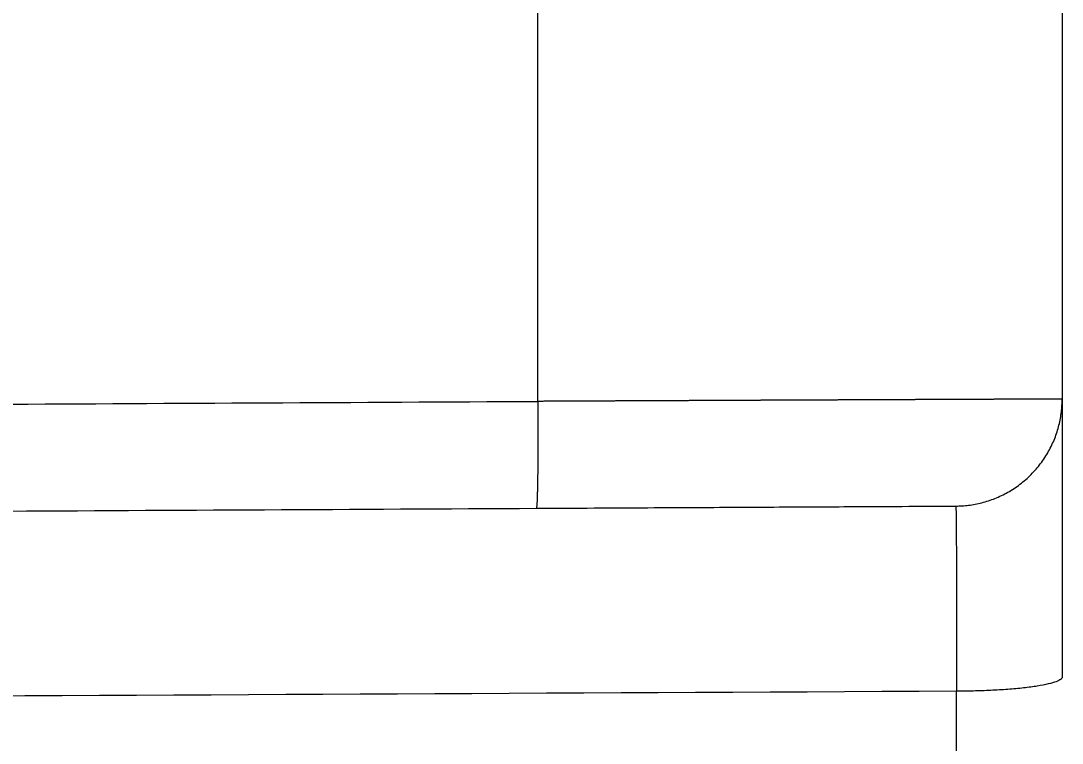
# Model space of a CAD drawing. Header units: millimetres. Extents: x 19741 to 22117, y -10160 to -6800.
# Drawn here: x 20816.487 to 20821.357, y -7548.856 to -7545.478 of the extents above; entities that cross this region are included whole.
import ezdxf

# ---------------------------------------------------------------- set-up
doc = ezdxf.new("R2010")
doc.units = ezdxf.units.MM
doc.styles.add('ARIAL', font='arial.ttf')
doc.dimstyles.get("Standard").update_dxf_attribs({"dimtxt": 15, "dimasz": 15, "dimexe": 0.18, "dimexo": 0.0625, "dimgap": 4, "dimtad": 0, "dimdec": 1, "dimdsep": 46, "dimtxsty": 'ARIAL', "dimcen": 0, "dimclrd": 5, "dimclre": 5, "dimclrt": 5, "dimadec": 0, "dimazin": 0, "dimtfac": 1, "dimtdec": 1, "dimtofl": 0, "dimtmove": 0, "dimatfit": 3, "dimfxl": 1, "dimtolj": 1, "dimtzin": 0, "dimarcsym": 0})

# ---------------------------------------------------------------- blocks, each defined once
blk = doc.blocks.new('*D129')
at = {"color": 5, "lineweight": -2, "transparency": 16777216}
for p, q in [((20846.0394, -7523.2428), (20846.0394, -7508.2428)), ((20797.3939, -7523.2428), (20846.2194, -7523.2428)), ((20846.0394, -7553.0509), (20846.0394, -7538.2428)), ((20796.9246, -7568.0509), (20846.2194, -7568.0509))]:
    blk.add_line(p, q, dxfattribs=at)
at = {"color": 5, "transparency": 16777216}
for points in [[(20843.5394, -7538.2428), (20848.5394, -7538.2428), (20846.0394, -7523.2428)], [(20843.5394, -7553.0509), (20848.5394, -7553.0509), (20846.0394, -7568.0509)]]:
    blk.add_solid(points, dxfattribs=at)
at = {"layer": 'Defpoints', "color": 0, "transparency": 16777216}
for p in [(20797.3314, -7523.2428), (20846.0394, -7523.2428), (20796.8621, -7568.0509)]:
    blk.add_point(p, dxfattribs=at)
at = {"color": 5, "transparency": 16777216, "insert": (20846.0394, -7484.444), "char_height": 15, "attachment_point": 5, "rotation": 90, "style": 'ARIAL'}
blk.add_mtext('\\A1;44.8', dxfattribs=at)

msp = doc.modelspace()

# ---------------------------------------------------------------- linework, layer by layer
at = {"linetype": 'Continuous', "lineweight": 13}
for points, degree in [([(20818.9048, -7547.2573), (20818.9048, -7544.0315)], 1), ([(20798.5607, -7547.3638), (20818.9048, -7547.2573)], 1), ([(20820.8621, -7548.613), (20813.4278, -7548.6507), (20805.9934, -7548.6884), (20798.559, -7548.7261)], 3)]:
    msp.add_open_spline(points, degree=degree, dxfattribs=at)
at = {"linetype": 'Continuous', "lineweight": 18}
for points, degree in [([(20821.3569, -7544.0418), (20821.3569, -7547.247)], 1), ([(20821.3569, -7547.247), (20821.3569, -7547.247), (20821.3569, -7547.2788), (20821.3569, -7547.3846), (20821.3569, -7547.5465), (20821.3569, -7547.7994), (20821.3569, -7548.1442), (20821.3569, -7548.4049), (20821.3569, -7548.546)], 3), ([(20798.5579, -7547.8638), (20818.8978, -7547.7573)], 1)]:
    msp.add_open_spline(points, degree=degree, dxfattribs=at)
at = {"linetype": 'Continuous', "lineweight": 13}
for points, weights, degree in [([(20818.9048, -7547.2573), (20818.9063, -7547.5501), (20818.9035, -7547.7572), (20818.8978, -7547.7573)], [1, 0.804761504978, 0.804761504978, 1], 3), ([(20821.3569, -7548.546), (20821.3569, -7548.6123), (20820.8621, -7548.613)], [1, 0.71079947388, 1], 2), ([(20820.8621, -7567.7996), (20820.8621, -7567.7776), (20820.8621, -7548.613)], [0.974694830563, 0.743770777727, 1], 2)]:
    msp.add_rational_spline(points, weights, degree=degree, dxfattribs=at)
for points, knots in [([(20821.3569, -7547.247), (20821.3569, -7547.247), (20821.3569, -7547.247), (20821.3569, -7547.247), (20821.3569, -7547.247), (20821.3568, -7547.247), (20821.3568, -7547.247), (20821.3568, -7547.247), (20821.3567, -7547.247), (20821.3567, -7547.247), (20821.3566, -7547.247), (20821.3565, -7547.247), (20821.3565, -7547.247), (20821.3564, -7547.247), (20821.3563, -7547.247), (20821.3562, -7547.247), (20821.3561, -7547.247), (20821.356, -7547.247), (20821.3559, -7547.247), (20821.3557, -7547.247), (20821.3556, -7547.247), (20821.3554, -7547.247), (20821.3553, -7547.247), (20821.3551, -7547.247), (20821.355, -7547.247), (20821.3547, -7547.247), (20821.3546, -7547.247), (20821.3544, -7547.247), (20821.3542, -7547.247), (20821.354, -7547.2469), (20821.3538, -7547.2469), (20821.3535, -7547.2469), (20821.3534, -7547.2469), (20821.3531, -7547.2469), (20821.3529, -7547.2469), (20821.3525, -7547.2469), (20821.3524, -7547.2469), (20821.352, -7547.2469), (20821.3518, -7547.2469), (20821.3515, -7547.2469), (20821.3513, -7547.2469), (20821.3509, -7547.2469), (20821.3507, -7547.2469), (20821.3502, -7547.2469), (20821.35, -7547.2469), (20821.3496, -7547.2469), (20821.3494, -7547.2469), (20821.3489, -7547.2469), (20821.3487, -7547.2469), (20821.3482, -7547.2469), (20821.3479, -7547.2469), (20821.3474, -7547.2469), (20821.3472, -7547.2469), (20821.3467, -7547.2469), (20821.3464, -7547.2469), (20821.3459, -7547.2469), (20821.3456, -7547.2469), (20821.345, -7547.2469), (20821.3447, -7547.2469), (20821.3442, -7547.2469), (20821.3439, -7547.2469), (20821.3433, -7547.2469), (20821.3429, -7547.2469), (20821.3423, -7547.2469), (20821.342, -7547.2469), (20821.3414, -7547.2469), (20821.341, -7547.2469), (20821.3404, -7547.2469), (20821.34, -7547.2469), (20821.3394, -7547.2469), (20821.339, -7547.2469), (20821.3383, -7547.2469), (20821.3379, -7547.2469), (20821.3372, -7547.2469), (20821.3369, -7547.2469), (20821.3361, -7547.2469), (20821.3357, -7547.2469), (20821.335, -7547.2469), (20821.3346, -7547.2469), (20821.3338, -7547.2469), (20821.3334, -7547.2469), (20821.3326, -7547.2469), (20821.3322, -7547.2469), (20821.3314, -7547.2469), (20821.3309, -7547.2469), (20821.3301, -7547.2469), (20821.3297, -7547.2469), (20821.3288, -7547.2469), (20821.3284, -7547.2469), (20821.3275, -7547.2469), (20821.327, -7547.2469), (20821.3261, -7547.2469), (20821.3257, -7547.2469), (20821.3247, -7547.2469), (20821.3243, -7547.2469), (20821.3233, -7547.2469), (20821.3229, -7547.2469), (20821.3219, -7547.2469), (20821.3214, -7547.2469), (20821.3204, -7547.2469), (20821.3199, -7547.2469), (20821.3189, -7547.2469), (20821.3184, -7547.2469), (20821.3174, -7547.2469), (20821.3169, -7547.2469), (20821.3158, -7547.2469), (20821.3153, -7547.2469), (20821.3142, -7547.2469), (20821.3137, -7547.2469), (20821.3126, -7547.2469), (20821.312, -7547.2469), (20821.3109, -7547.2469), (20821.3104, -7547.2469), (20821.3093, -7547.2469), (20821.3087, -7547.2469), (20821.3075, -7547.2469), (20821.307, -7547.2469), (20821.3058, -7547.2469), (20821.3052, -7547.2469), (20821.304, -7547.2469), (20821.3034, -7547.247), (20821.3022, -7547.247), (20821.3016, -7547.247), (20821.3004, -7547.247), (20821.2998, -7547.247), (20821.2985, -7547.247), (20821.2979, -7547.247), (20821.2966, -7547.247), (20821.296, -7547.247), (20821.2947, -7547.247), (20821.2941, -7547.247), (20821.2928, -7547.247), (20821.2921, -7547.247), (20821.2908, -7547.247), (20821.2901, -7547.247), (20821.2888, -7547.247), (20821.2881, -7547.247), (20821.2867, -7547.247), (20821.2861, -7547.247), (20821.2847, -7547.247), (20821.284, -7547.247), (20821.2826, -7547.247), (20821.2819, -7547.247), (20821.2805, -7547.247), (20821.2797, -7547.247), (20821.2783, -7547.247), (20821.2776, -7547.247), (20821.2761, -7547.247), (20821.2754, -7547.247), (20821.2739, -7547.247), (20821.2732, -7547.247), (20821.2717, -7547.247), (20821.2709, -7547.247), (20821.2694, -7547.247), (20821.2686, -7547.247), (20821.2671, -7547.247), (20821.2663, -7547.247), (20821.2648, -7547.247), (20821.264, -7547.247), (20821.2624, -7547.2471), (20821.2616, -7547.2471), (20821.26, -7547.2471), (20821.2592, -7547.2471), (20821.2576, -7547.2471), (20821.2568, -7547.2471), (20821.2552, -7547.2471), (20821.2544, -7547.2471), (20821.2527, -7547.2471), (20821.2519, -7547.2471), (20821.2502, -7547.2471), (20821.2494, -7547.2471), (20821.2477, -7547.2471), (20821.2468, -7547.2471), (20821.2451, -7547.2471), (20821.2442, -7547.2471), (20821.2425, -7547.2471), (20821.2416, -7547.2471), (20821.2399, -7547.2471), (20821.239, -7547.2471), (20821.2372, -7547.2471), (20821.2363, -7547.2471), (20821.2345, -7547.2471), (20821.2336, -7547.2471), (20821.2318, -7547.2471), (20821.2309, -7547.2471), (20821.2291, -7547.2471), (20821.2282, -7547.2472), (20821.2263, -7547.2472), (20821.2254, -7547.2472), (20821.2235, -7547.2472), (20821.2226, -7547.2472), (20821.2207, -7547.2472), (20821.2197, -7547.2472), (20821.2178, -7547.2472), (20821.2169, -7547.2472), (20821.2149, -7547.2472), (20821.214, -7547.2472), (20821.212, -7547.2472), (20821.211, -7547.2472), (20821.2091, -7547.2472), (20821.2081, -7547.2472), (20821.2061, -7547.2472), (20821.2051, -7547.2472), (20821.2031, -7547.2472), (20821.2021, -7547.2472), (20821.2001, -7547.2472), (20821.199, -7547.2472), (20821.197, -7547.2473), (20821.196, -7547.2473), (20821.1939, -7547.2473), (20821.1929, -7547.2473), (20821.1908, -7547.2473), (20821.1897, -7547.2473), (20821.1876, -7547.2473), (20821.1866, -7547.2473), (20821.1845, -7547.2473), (20821.1834, -7547.2473), (20821.1813, -7547.2473), (20821.1802, -7547.2473), (20821.178, -7547.2473), (20821.1769, -7547.2473), (20821.1748, -7547.2473), (20821.1737, -7547.2473), (20821.1715, -7547.2473), (20821.1704, -7547.2473), (20821.1682, -7547.2474), (20821.167, -7547.2474), (20821.1648, -7547.2474), (20821.1637, -7547.2474), (20821.1614, -7547.2474), (20821.1603, -7547.2474), (20821.158, -7547.2474), (20821.1569, -7547.2474), (20821.1546, -7547.2474), (20821.1534, -7547.2474), (20821.1511, -7547.2474), (20821.15, -7547.2474), (20821.1476, -7547.2474), (20821.1465, -7547.2474), (20821.1441, -7547.2474), (20821.1429, -7547.2474), (20821.1406, -7547.2475), (20821.1394, -7547.2475), (20821.137, -7547.2475), (20821.1358, -7547.2475), (20821.1334, -7547.2475), (20821.1322, -7547.2475), (20821.1298, -7547.2475), (20821.1286, -7547.2475), (20821.1261, -7547.2475), (20821.1249, -7547.2475), (20821.1224, -7547.2475), (20821.1212, -7547.2475), (20821.1187, -7547.2475), (20821.1175, -7547.2475), (20821.115, -7547.2475), (20821.1137, -7547.2475), (20821.1112, -7547.2476), (20821.1099, -7547.2476), (20821.1074, -7547.2476), (20821.1061, -7547.2476), (20821.1036, -7547.2476), (20821.1023, -7547.2476), (20821.0997, -7547.2476), (20821.0985, -7547.2476), (20821.0959, -7547.2476), (20821.0946, -7547.2476), (20821.092, -7547.2476), (20821.0907, -7547.2476), (20821.088, -7547.2476), (20821.0867, -7547.2477), (20821.0841, -7547.2477), (20821.0827, -7547.2477), (20821.0801, -7547.2477), (20821.0788, -7547.2477), (20821.0761, -7547.2477), (20821.0747, -7547.2477), (20821.072, -7547.2477), (20821.0707, -7547.2477), (20821.068, -7547.2477), (20821.0666, -7547.2477), (20821.0639, -7547.2477), (20821.0625, -7547.2477), (20821.0598, -7547.2478), (20821.0584, -7547.2478), (20821.0556, -7547.2478), (20821.0542, -7547.2478), (20821.0514, -7547.2478), (20821.0501, -7547.2478), (20821.0473, -7547.2478), (20821.0458, -7547.2478), (20821.043, -7547.2478), (20821.0416, -7547.2478), (20821.0388, -7547.2478), (20821.0374, -7547.2478), (20821.0345, -7547.2479), (20821.0331, -7547.2479), (20821.0302, -7547.2479), (20821.0288, -7547.2479), (20821.0259, -7547.2479), (20821.0244, -7547.2479), (20821.0215, -7547.2479), (20821.0201, -7547.2479), (20821.0171, -7547.2479), (20821.0157, -7547.2479), (20821.0127, -7547.2479), (20821.0113, -7547.2479), (20821.0083, -7547.248), (20821.0068, -7547.248), (20821.0038, -7547.248), (20821.0024, -7547.248), (20820.9994, -7547.248), (20820.9979, -7547.248), (20820.9949, -7547.248), (20820.9934, -7547.248), (20820.9903, -7547.248), (20820.9888, -7547.248), (20820.9858, -7547.248), (20820.9842, -7547.248), (20820.9812, -7547.2481), (20820.9796, -7547.2481), (20820.9766, -7547.2481), (20820.975, -7547.2481), (20820.9719, -7547.2481), (20820.9704, -7547.2481), (20820.9673, -7547.2481), (20820.9657, -7547.2481), (20820.9626, -7547.2481), (20820.961, -7547.2481), (20820.9578, -7547.2482), (20820.9563, -7547.2482), (20820.9531, -7547.2482), (20820.9515, -7547.2482), (20820.9483, -7547.2482), (20820.9467, -7547.2482), (20820.9435, -7547.2482), (20820.9419, -7547.2482), (20820.9387, -7547.2482), (20820.9371, -7547.2482), (20820.9338, -7547.2483), (20820.9322, -7547.2483), (20820.9289, -7547.2483), (20820.9273, -7547.2483), (20820.924, -7547.2483), (20820.9224, -7547.2483), (20820.9191, -7547.2483), (20820.9175, -7547.2483), (20820.9141, -7547.2483), (20820.9125, -7547.2483), (20820.9092, -7547.2484), (20820.9075, -7547.2484), (20820.9042, -7547.2484), (20820.9025, -7547.2484), (20820.8991, -7547.2484), (20820.8974, -7547.2484), (20820.8941, -7547.2484), (20820.8924, -7547.2484), (20820.889, -7547.2484), (20820.8873, -7547.2484), (20820.8839, -7547.2485), (20820.8822, -7547.2485), (20820.8787, -7547.2485), (20820.877, -7547.2485), (20820.8736, -7547.2485), (20820.8718, -7547.2485), (20820.8684, -7547.2485), (20820.8666, -7547.2485), (20820.8632, -7547.2485), (20820.8614, -7547.2485), (20820.8579, -7547.2486), (20820.8562, -7547.2486), (20820.8527, -7547.2486), (20820.8509, -7547.2486), (20820.8474, -7547.2486), (20820.8456, -7547.2486), (20820.8421, -7547.2486), (20820.8403, -7547.2486), (20820.8367, -7547.2486), (20820.8349, -7547.2487), (20820.8314, -7547.2487), (20820.8296, -7547.2487), (20820.826, -7547.2487), (20820.8242, -7547.2487), (20820.8206, -7547.2487), (20820.8188, -7547.2487), (20820.8152, -7547.2487), (20820.8133, -7547.2487), (20820.8097, -7547.2488), (20820.8079, -7547.2488), (20820.8042, -7547.2488), (20820.8024, -7547.2488), (20820.7987, -7547.2488), (20820.7969, -7547.2488), (20820.7932, -7547.2488), (20820.7913, -7547.2488), (20820.7876, -7547.2489), (20820.7858, -7547.2489), (20820.7821, -7547.2489), (20820.7802, -7547.2489), (20820.7765, -7547.2489), (20820.7746, -7547.2489), (20820.7708, -7547.2489), (20820.769, -7547.2489), (20820.7652, -7547.2489), (20820.7633, -7547.249), (20820.7595, -7547.249), (20820.7576, -7547.249), (20820.7538, -7547.249), (20820.7519, -7547.249), (20820.7481, -7547.249), (20820.7462, -7547.249), (20820.7424, -7547.249), (20820.7405, -7547.2491), (20820.7366, -7547.2491), (20820.7347, -7547.2491), (20820.7309, -7547.2491), (20820.7289, -7547.2491), (20820.7251, -7547.2491), (20820.7231, -7547.2491), (20820.7192, -7547.2491), (20820.7173, -7547.2492), (20820.7134, -7547.2492), (20820.7114, -7547.2492), (20820.7075, -7547.2492), (20820.7056, -7547.2492), (20820.7016, -7547.2492), (20820.6997, -7547.2492), (20820.6957, -7547.2492), (20820.6937, -7547.2493), (20820.6898, -7547.2493), (20820.6878, -7547.2493), (20820.6838, -7547.2493), (20820.6818, -7547.2493), (20820.6778, -7547.2493), (20820.6758, -7547.2493), (20820.6718, -7547.2493), (20820.6698, -7547.2494), (20820.6658, -7547.2494), (20820.6638, -7547.2494), (20820.6598, -7547.2494), (20820.6578, -7547.2494), (20820.6537, -7547.2494), (20820.6517, -7547.2494), (20820.6476, -7547.2494), (20820.6456, -7547.2495), (20820.6415, -7547.2495), (20820.6395, -7547.2495), (20820.6354, -7547.2495), (20820.6334, -7547.2495), (20820.6293, -7547.2495), (20820.6272, -7547.2495), (20820.6231, -7547.2496), (20820.621, -7547.2496), (20820.6169, -7547.2496), (20820.6149, -7547.2496), (20820.6107, -7547.2496), (20820.6086, -7547.2496), (20820.6045, -7547.2496), (20820.6024, -7547.2496), (20820.5982, -7547.2497), (20820.5962, -7547.2497), (20820.592, -7547.2497), (20820.5899, -7547.2497), (20820.5857, -7547.2497), (20820.5836, -7547.2497), (20820.5794, -7547.2497), (20820.5773, -7547.2498), (20820.5731, -7547.2498), (20820.5709, -7547.2498), (20820.5667, -7547.2498), (20820.5646, -7547.2498), (20820.5603, -7547.2498), (20820.5582, -7547.2498), (20820.5539, -7547.2499), (20820.5518, -7547.2499), (20820.5475, -7547.2499), (20820.5454, -7547.2499), (20820.5411, -7547.2499), (20820.5389, -7547.2499), (20820.5346, -7547.2499), (20820.5325, -7547.2499), (20820.5282, -7547.25), (20820.526, -7547.25), (20820.5216, -7547.25), (20820.5195, -7547.25), (20820.5151, -7547.25), (20820.5129, -7547.25), (20820.5086, -7547.25), (20820.5064, -7547.2501), (20820.502, -7547.2501), (20820.4998, -7547.2501), (20820.4954, -7547.2501), (20820.4932, -7547.2501), (20820.4888, -7547.2501), (20820.4866, -7547.2501), (20820.4822, -7547.2502), (20820.48, -7547.2502), (20820.4755, -7547.2502), (20820.4733, -7547.2502), (20820.4689, -7547.2502), (20820.4666, -7547.2502), (20820.4622, -7547.2503), (20820.4599, -7547.2503), (20820.4554, -7547.2503), (20820.4532, -7547.2503), (20820.4487, -7547.2503), (20820.4465, -7547.2503), (20820.442, -7547.2503), (20820.4397, -7547.2503), (20820.4352, -7547.2504), (20820.4329, -7547.2504), (20820.4284, -7547.2504), (20820.4261, -7547.2504), (20820.4216, -7547.2504), (20820.4193, -7547.2504), (20820.4147, -7547.2505), (20820.4125, -7547.2505), (20820.4079, -7547.2505), (20820.4056, -7547.2505), (20820.401, -7547.2505), (20820.3987, -7547.2505), (20820.3941, -7547.2505), (20820.3918, -7547.2506), (20820.3872, -7547.2506), (20820.3849, -7547.2506), (20820.3803, -7547.2506), (20820.378, -7547.2506), (20820.3733, -7547.2506), (20820.371, -7547.2507), (20820.3664, -7547.2507), (20820.364, -7547.2507), (20820.3594, -7547.2507), (20820.3571, -7547.2507), (20820.3524, -7547.2507), (20820.35, -7547.2507), (20820.3454, -7547.2508), (20820.343, -7547.2508), (20820.3383, -7547.2508), (20820.336, -7547.2508), (20820.3313, -7547.2508), (20820.3289, -7547.2508), (20820.3242, -7547.2509), (20820.3218, -7547.2509), (20820.3171, -7547.2509), (20820.3147, -7547.2509), (20820.31, -7547.2509), (20820.3076, -7547.2509), (20820.3028, -7547.251), (20820.3005, -7547.251), (20820.2957, -7547.251), (20820.2933, -7547.251), (20820.2885, -7547.251), (20820.2861, -7547.251), (20820.2813, -7547.251), (20820.2789, -7547.2511), (20820.2741, -7547.2511), (20820.2717, -7547.2511), (20820.2669, -7547.2511), (20820.2645, -7547.2511), (20820.2597, -7547.2511), (20820.2573, -7547.2512), (20820.2524, -7547.2512), (20820.25, -7547.2512), (20820.2452, -7547.2512), (20820.2427, -7547.2512), (20820.2379, -7547.2512), (20820.2354, -7547.2513), (20820.2306, -7547.2513), (20820.2281, -7547.2513), (20820.2233, -7547.2513), (20820.2208, -7547.2513), (20820.2159, -7547.2513), (20820.2135, -7547.2513), (20820.2086, -7547.2514), (20820.2061, -7547.2514), (20820.2012, -7547.2514), (20820.1988, -7547.2514), (20820.1938, -7547.2514), (20820.1914, -7547.2514), (20820.1864, -7547.2515), (20820.184, -7547.2515), (20820.179, -7547.2515), (20820.1766, -7547.2515), (20820.1716, -7547.2515), (20820.1691, -7547.2515), (20820.1642, -7547.2516), (20820.1617, -7547.2516), (20820.1567, -7547.2516), (20820.1542, -7547.2516), (20820.1492, -7547.2516), (20820.1467, -7547.2516), (20820.1417, -7547.2517), (20820.1392, -7547.2517), (20820.1342, -7547.2517), (20820.1317, -7547.2517), (20820.1267, -7547.2517), (20820.1242, -7547.2517), (20820.1192, -7547.2518), (20820.1167, -7547.2518), (20820.1117, -7547.2518), (20820.1091, -7547.2518), (20820.1041, -7547.2518), (20820.1016, -7547.2518), (20820.0965, -7547.2519), (20820.094, -7547.2519), (20820.0889, -7547.2519), (20820.0864, -7547.2519), (20820.0813, -7547.2519), (20820.0788, -7547.2519), (20820.0737, -7547.252), (20820.0712, -7547.252), (20820.0661, -7547.252), (20820.0635, -7547.252), (20820.0584, -7547.252), (20820.0559, -7547.2521), (20820.0508, -7547.2521), (20820.0482, -7547.2521), (20820.0431, -7547.2521), (20820.0405, -7547.2521), (20820.0354, -7547.2521), (20820.0328, -7547.2522), (20820.0277, -7547.2522), (20820.0251, -7547.2522), (20820.02, -7547.2522), (20820.0174, -7547.2522), (20820.0122, -7547.2522), (20820.0096, -7547.2523), (20820.0045, -7547.2523), (20820.0019, -7547.2523), (20819.9967, -7547.2523), (20819.9941, -7547.2523), (20819.9889, -7547.2524), (20819.9863, -7547.2524), (20819.9811, -7547.2524), (20819.9785, -7547.2524), (20819.9733, -7547.2524), (20819.9707, -7547.2524), (20819.9655, -7547.2525), (20819.9628, -7547.2525), (20819.9576, -7547.2525), (20819.955, -7547.2525), (20819.9498, -7547.2525), (20819.9471, -7547.2525), (20819.9419, -7547.2526), (20819.9393, -7547.2526), (20819.934, -7547.2526), (20819.9314, -7547.2526), (20819.9261, -7547.2526), (20819.9235, -7547.2526), (20819.9182, -7547.2527), (20819.9156, -7547.2527), (20819.9103, -7547.2527), (20819.9076, -7547.2527), (20819.9023, -7547.2527), (20819.8997, -7547.2528), (20819.8944, -7547.2528), (20819.8917, -7547.2528), (20819.8864, -7547.2528), (20819.8838, -7547.2528), (20819.8785, -7547.2529), (20819.8758, -7547.2529), (20819.8705, -7547.2529), (20819.8678, -7547.2529), (20819.8625, -7547.2529), (20819.8598, -7547.2529), (20819.8545, -7547.253), (20819.8518, -7547.253), (20819.8464, -7547.253), (20819.8438, -7547.253), (20819.8384, -7547.253), (20819.8357, -7547.253), (20819.8303, -7547.2531), (20819.8277, -7547.2531), (20819.8223, -7547.2531), (20819.8196, -7547.2531), (20819.8142, -7547.2531), (20819.8115, -7547.2532), (20819.8061, -7547.2532), (20819.8034, -7547.2532), (20819.798, -7547.2532), (20819.7953, -7547.2532), (20819.7899, -7547.2532), (20819.7872, -7547.2533), (20819.7818, -7547.2533), (20819.7791, -7547.2533), (20819.7737, -7547.2533), (20819.771, -7547.2533), (20819.7656, -7547.2534), (20819.7628, -7547.2534), (20819.7574, -7547.2534), (20819.7547, -7547.2534), (20819.7492, -7547.2534), (20819.7465, -7547.2534), (20819.7411, -7547.2535), (20819.7384, -7547.2535), (20819.7329, -7547.2535), (20819.7302, -7547.2535), (20819.7247, -7547.2535), (20819.722, -7547.2536), (20819.7165, -7547.2536), (20819.7138, -7547.2536), (20819.7083, -7547.2536), (20819.7056, -7547.2536), (20819.7001, -7547.2537), (20819.6973, -7547.2537), (20819.6919, -7547.2537), (20819.6891, -7547.2537), (20819.6836, -7547.2537), (20819.6809, -7547.2537), (20819.6754, -7547.2538), (20819.6726, -7547.2538), (20819.6671, -7547.2538), (20819.6644, -7547.2538), (20819.6589, -7547.2538), (20819.6561, -7547.2539), (20819.6506, -7547.2539), (20819.6478, -7547.2539), (20819.6423, -7547.2539), (20819.6395, -7547.2539), (20819.634, -7547.254), (20819.6312, -7547.254), (20819.6257, -7547.254), (20819.6229, -7547.254), (20819.6174, -7547.254), (20819.6146, -7547.254), (20819.6091, -7547.2541), (20819.6063, -7547.2541), (20819.6008, -7547.2541), (20819.598, -7547.2541), (20819.5924, -7547.2541), (20819.5897, -7547.2542), (20819.5841, -7547.2542), (20819.5813, -7547.2542), (20819.5757, -7547.2542), (20819.573, -7547.2542), (20819.5674, -7547.2543), (20819.5646, -7547.2543), (20819.559, -7547.2543), (20819.5562, -7547.2543), (20819.5507, -7547.2543), (20819.5479, -7547.2543), (20819.5423, -7547.2544), (20819.5395, -7547.2544), (20819.5339, -7547.2544), (20819.5311, -7547.2544), (20819.5255, -7547.2544), (20819.5227, -7547.2545), (20819.5171, -7547.2545), (20819.5143, -7547.2545), (20819.5087, -7547.2545), (20819.5059, -7547.2545), (20819.5002, -7547.2546), (20819.4974, -7547.2546), (20819.4918, -7547.2546), (20819.489, -7547.2546), (20819.4834, -7547.2546), (20819.4805, -7547.2547), (20819.4749, -7547.2547), (20819.4721, -7547.2547), (20819.4664, -7547.2547), (20819.4636, -7547.2547), (20819.4579, -7547.2548), (20819.4551, -7547.2548), (20819.4495, -7547.2548), (20819.4466, -7547.2548), (20819.441, -7547.2548), (20819.4381, -7547.2548), (20819.4324, -7547.2549), (20819.4296, -7547.2549), (20819.4239, -7547.2549), (20819.4211, -7547.2549), (20819.4154, -7547.255), (20819.4126, -7547.255), (20819.4069, -7547.255), (20819.404, -7547.255), (20819.3983, -7547.255), (20819.3955, -7547.255), (20819.3898, -7547.2551), (20819.3869, -7547.2551), (20819.3812, -7547.2551), (20819.3784, -7547.2551), (20819.3727, -7547.2551), (20819.3698, -7547.2552), (20819.3641, -7547.2552), (20819.3612, -7547.2552), (20819.3555, -7547.2552), (20819.3526, -7547.2552), (20819.3469, -7547.2553), (20819.344, -7547.2553), (20819.3383, -7547.2553), (20819.3354, -7547.2553), (20819.3297, -7547.2553), (20819.3268, -7547.2554), (20819.3211, -7547.2554), (20819.3182, -7547.2554), (20819.3125, -7547.2554), (20819.3096, -7547.2554), (20819.3039, -7547.2555), (20819.301, -7547.2555), (20819.2952, -7547.2555), (20819.2924, -7547.2555), (20819.2866, -7547.2555), (20819.2837, -7547.2556), (20819.278, -7547.2556), (20819.2751, -7547.2556), (20819.2693, -7547.2556), (20819.2664, -7547.2556), (20819.2607, -7547.2557), (20819.2578, -7547.2557), (20819.252, -7547.2557), (20819.2491, -7547.2557), (20819.2434, -7547.2557), (20819.2405, -7547.2557), (20819.2347, -7547.2558), (20819.2318, -7547.2558), (20819.226, -7547.2558), (20819.2231, -7547.2558), (20819.2174, -7547.2559), (20819.2145, -7547.2559), (20819.2087, -7547.2559), (20819.2058, -7547.2559), (20819.2, -7547.2559), (20819.1971, -7547.2559), (20819.1913, -7547.256), (20819.1884, -7547.256), (20819.1826, -7547.256), (20819.1797, -7547.256), (20819.1739, -7547.2561), (20819.171, -7547.2561), (20819.1652, -7547.2561), (20819.1623, -7547.2561), (20819.1565, -7547.2561), (20819.1536, -7547.2561), (20819.1478, -7547.2562), (20819.1449, -7547.2562), (20819.1391, -7547.2562), (20819.1362, -7547.2562), (20819.1304, -7547.2563), (20819.1275, -7547.2563), (20819.1217, -7547.2563), (20819.1188, -7547.2563), (20819.113, -7547.2563), (20819.1101, -7547.2563), (20819.1043, -7547.2564), (20819.1014, -7547.2564), (20819.0956, -7547.2564), (20819.0927, -7547.2564), (20819.0869, -7547.2565), (20819.084, -7547.2565), (20819.0782, -7547.2565), (20819.0752, -7547.2565), (20819.0694, -7547.2565), (20819.0665, -7547.2565), (20819.0607, -7547.2566), (20819.0578, -7547.2566), (20819.052, -7547.2566), (20819.0491, -7547.2566), (20819.0433, -7547.2567), (20819.0404, -7547.2567), (20819.0346, -7547.2567), (20819.0317, -7547.2567), (20819.0258, -7547.2567), (20819.0229, -7547.2567), (20819.0171, -7547.2568), (20819.0142, -7547.2568), (20819.0084, -7547.2568), (20819.0055, -7547.2568), (20818.9997, -7547.2568), (20818.9968, -7547.2569), (20818.991, -7547.2569), (20818.9881, -7547.2569), (20818.9823, -7547.2569), (20818.9794, -7547.2569), (20818.9735, -7547.257), (20818.9706, -7547.257), (20818.9648, -7547.257), (20818.9619, -7547.257), (20818.9561, -7547.257), (20818.9532, -7547.2571), (20818.9474, -7547.2571), (20818.9445, -7547.2571), (20818.9387, -7547.2571), (20818.9358, -7547.2571), (20818.93, -7547.2572), (20818.9271, -7547.2572), (20818.9213, -7547.2572), (20818.9184, -7547.2572), (20818.9128, -7547.2572), (20818.91, -7547.2573), (20818.9064, -7547.2573), (20818.9056, -7547.2573), (20818.9048, -7547.2573)], [0, 0, 0, 0, 0.00114, 0.003387, 0.003387, 0.003387, 0.005635, 0.005635, 0.007883, 0.007883, 0.010132, 0.010132, 0.012382, 0.012382, 0.014632, 0.014632, 0.016882, 0.016882, 0.019133, 0.019133, 0.021385, 0.021385, 0.023637, 0.023637, 0.02589, 0.02589, 0.028143, 0.028143, 0.030396, 0.030396, 0.03265, 0.03265, 0.034904, 0.034904, 0.037159, 0.037159, 0.039414, 0.039414, 0.041669, 0.041669, 0.043925, 0.043925, 0.046181, 0.046181, 0.048437, 0.048437, 0.050693, 0.050693, 0.05295, 0.05295, 0.055207, 0.055207, 0.057465, 0.057465, 0.059722, 0.059722, 0.06198, 0.06198, 0.064237, 0.064237, 0.066495, 0.066495, 0.068754, 0.068754, 0.071012, 0.071012, 0.07327, 0.07327, 0.075529, 0.075529, 0.077787, 0.077787, 0.080046, 0.080046, 0.082304, 0.082304, 0.084563, 0.084563, 0.086821, 0.086821, 0.08908, 0.08908, 0.091338, 0.091338, 0.093597, 0.093597, 0.095855, 0.095855, 0.098113, 0.098113, 0.100371, 0.100371, 0.102629, 0.102629, 0.104887, 0.104887, 0.107145, 0.107145, 0.109402, 0.109402, 0.11166, 0.11166, 0.113917, 0.113917, 0.116174, 0.116174, 0.11843, 0.11843, 0.120686, 0.120686, 0.122942, 0.122942, 0.125198, 0.125198, 0.127454, 0.127454, 0.129709, 0.129709, 0.131963, 0.131963, 0.134218, 0.134218, 0.136471, 0.136471, 0.138725, 0.138725, 0.140978, 0.140978, 0.143231, 0.143231, 0.145483, 0.145483, 0.147734, 0.147734, 0.149986, 0.149986, 0.152236, 0.152236, 0.154486, 0.154486, 0.156736, 0.156736, 0.158985, 0.158985, 0.161233, 0.161233, 0.163481, 0.163481, 0.165728, 0.165728, 0.167975, 0.167975, 0.170221, 0.170221, 0.172466, 0.172466, 0.174711, 0.174711, 0.176955, 0.176955, 0.179198, 0.179198, 0.181443, 0.181443, 0.183687, 0.183687, 0.185933, 0.185933, 0.188178, 0.188178, 0.190425, 0.190425, 0.192671, 0.192671, 0.194918, 0.194918, 0.197166, 0.197166, 0.199414, 0.199414, 0.201662, 0.201662, 0.203911, 0.203911, 0.20616, 0.20616, 0.20841, 0.20841, 0.21066, 0.21066, 0.21291, 0.21291, 0.215161, 0.215161, 0.217412, 0.217412, 0.219663, 0.219663, 0.221915, 0.221915, 0.224167, 0.224167, 0.226419, 0.226419, 0.228671, 0.228671, 0.230924, 0.230924, 0.233177, 0.233177, 0.23543, 0.23543, 0.237683, 0.237683, 0.239937, 0.239937, 0.242191, 0.242191, 0.244445, 0.244445, 0.246699, 0.246699, 0.248953, 0.248953, 0.251207, 0.251207, 0.253462, 0.253462, 0.255717, 0.255717, 0.257971, 0.257971, 0.260226, 0.260226, 0.262481, 0.262481, 0.264736, 0.264736, 0.266991, 0.266991, 0.269246, 0.269246, 0.271501, 0.271501, 0.273756, 0.273756, 0.276011, 0.276011, 0.278266, 0.278266, 0.280521, 0.280521, 0.282776, 0.282776, 0.285031, 0.285031, 0.287286, 0.287286, 0.289541, 0.289541, 0.291795, 0.291795, 0.29405, 0.29405, 0.296304, 0.296304, 0.298559, 0.298559, 0.300813, 0.300813, 0.303067, 0.303067, 0.305321, 0.305321, 0.307574, 0.307574, 0.309828, 0.309828, 0.312081, 0.312081, 0.314334, 0.314334, 0.316587, 0.316587, 0.318839, 0.318839, 0.321091, 0.321091, 0.323343, 0.323343, 0.325595, 0.325595, 0.327847, 0.327847, 0.330098, 0.330098, 0.332348, 0.332348, 0.334599, 0.334599, 0.336849, 0.336849, 0.339099, 0.339099, 0.341348, 0.341348, 0.343597, 0.343597, 0.345845, 0.345845, 0.348094, 0.348094, 0.350341, 0.350341, 0.352589, 0.352589, 0.354838, 0.354838, 0.357087, 0.357087, 0.359336, 0.359336, 0.361586, 0.361586, 0.363836, 0.363836, 0.366087, 0.366087, 0.368338, 0.368338, 0.370589, 0.370589, 0.372841, 0.372841, 0.375094, 0.375094, 0.377346, 0.377346, 0.379599, 0.379599, 0.381853, 0.381853, 0.384106, 0.384106, 0.38636, 0.38636, 0.388615, 0.388615, 0.390869, 0.390869, 0.393124, 0.393124, 0.395379, 0.395379, 0.397635, 0.397635, 0.39989, 0.39989, 0.402146, 0.402146, 0.404402, 0.404402, 0.406658, 0.406658, 0.408914, 0.408914, 0.411171, 0.411171, 0.413428, 0.413428, 0.415684, 0.415684, 0.417941, 0.417941, 0.420198, 0.420198, 0.422455, 0.422455, 0.424712, 0.424712, 0.426969, 0.426969, 0.429227, 0.429227, 0.431484, 0.431484, 0.433741, 0.433741, 0.435998, 0.435998, 0.438256, 0.438256, 0.440513, 0.440513, 0.44277, 0.44277, 0.445027, 0.445027, 0.447284, 0.447284, 0.449541, 0.449541, 0.451798, 0.451798, 0.454054, 0.454054, 0.456311, 0.456311, 0.458567, 0.458567, 0.460823, 0.460823, 0.46308, 0.46308, 0.465335, 0.465335, 0.467591, 0.467591, 0.469846, 0.469846, 0.472102, 0.472102, 0.474357, 0.474357, 0.476611, 0.476611, 0.478866, 0.478866, 0.48112, 0.48112, 0.483374, 0.483374, 0.485627, 0.485627, 0.48788, 0.48788, 0.490133, 0.490133, 0.492385, 0.492385, 0.494638, 0.494638, 0.496889, 0.496889, 0.49914, 0.49914, 0.501391, 0.501391, 0.503642, 0.503642, 0.505892, 0.505892, 0.508141, 0.508141, 0.51039, 0.51039, 0.512639, 0.512639, 0.514887, 0.514887, 0.517134, 0.517134, 0.519381, 0.519381, 0.521628, 0.521628, 0.523875, 0.523875, 0.526122, 0.526122, 0.52837, 0.52837, 0.530619, 0.530619, 0.532868, 0.532868, 0.535117, 0.535117, 0.537367, 0.537367, 0.539618, 0.539618, 0.541868, 0.541868, 0.54412, 0.54412, 0.546371, 0.546371, 0.548623, 0.548623, 0.550876, 0.550876, 0.553128, 0.553128, 0.555382, 0.555382, 0.557635, 0.557635, 0.559889, 0.559889, 0.562143, 0.562143, 0.564397, 0.564397, 0.566652, 0.566652, 0.568907, 0.568907, 0.571162, 0.571162, 0.573417, 0.573417, 0.575673, 0.575673, 0.577929, 0.577929, 0.580185, 0.580185, 0.582441, 0.582441, 0.584698, 0.584698, 0.586954, 0.586954, 0.589211, 0.589211, 0.591468, 0.591468, 0.593725, 0.593725, 0.595982, 0.595982, 0.598239, 0.598239, 0.600496, 0.600496, 0.602754, 0.602754, 0.605011, 0.605011, 0.607268, 0.607268, 0.609526, 0.609526, 0.611783, 0.611783, 0.614041, 0.614041, 0.616298, 0.616298, 0.618555, 0.618555, 0.620813, 0.620813, 0.62307, 0.62307, 0.625327, 0.625327, 0.627584, 0.627584, 0.629841, 0.629841, 0.632098, 0.632098, 0.634355, 0.634355, 0.636611, 0.636611, 0.638868, 0.638868, 0.641124, 0.641124, 0.64338, 0.64338, 0.645636, 0.645636, 0.647892, 0.647892, 0.650147, 0.650147, 0.652402, 0.652402, 0.654657, 0.654657, 0.656912, 0.656912, 0.659166, 0.659166, 0.66142, 0.66142, 0.663674, 0.663674, 0.665927, 0.665927, 0.66818, 0.66818, 0.670433, 0.670433, 0.672685, 0.672685, 0.674937, 0.674937, 0.677189, 0.677189, 0.67944, 0.67944, 0.681692, 0.681692, 0.683944, 0.683944, 0.686196, 0.686196, 0.688449, 0.688449, 0.690702, 0.690702, 0.692955, 0.692955, 0.695208, 0.695208, 0.697462, 0.697462, 0.699716, 0.699716, 0.70197, 0.70197, 0.704224, 0.704224, 0.706478, 0.706478, 0.708733, 0.708733, 0.710987, 0.710987, 0.713242, 0.713242, 0.715497, 0.715497, 0.717752, 0.717752, 0.720008, 0.720008, 0.722263, 0.722263, 0.724518, 0.724518, 0.726774, 0.726774, 0.729029, 0.729029, 0.731285, 0.731285, 0.733541, 0.733541, 0.735796, 0.735796, 0.738052, 0.738052, 0.740308, 0.740308, 0.742563, 0.742563, 0.744819, 0.744819, 0.747074, 0.747074, 0.74933, 0.74933, 0.751585, 0.751585, 0.753841, 0.753841, 0.756096, 0.756096, 0.758351, 0.758351, 0.760606, 0.760606, 0.762861, 0.762861, 0.765116, 0.765116, 0.767371, 0.767371, 0.769625, 0.769625, 0.77188, 0.77188, 0.774134, 0.774134, 0.776388, 0.776388, 0.778642, 0.778642, 0.780895, 0.780895, 0.783148, 0.783148, 0.785401, 0.785401, 0.787654, 0.787654, 0.789907, 0.789907, 0.792159, 0.792159, 0.794411, 0.794411, 0.796663, 0.796663, 0.798914, 0.798914, 0.801165, 0.801165, 0.803416, 0.803416, 0.805666, 0.805666, 0.807916, 0.807916, 0.810165, 0.810165, 0.812415, 0.812415, 0.814663, 0.814663, 0.816912, 0.816912, 0.81916, 0.81916, 0.821407, 0.821407, 0.823654, 0.823654, 0.825901, 0.825901, 0.828147, 0.828147, 0.830393, 0.830393, 0.832638, 0.832638, 0.834883, 0.834883, 0.83713, 0.83713, 0.839377, 0.839377, 0.841624, 0.841624, 0.843873, 0.843873, 0.846122, 0.846122, 0.848371, 0.848371, 0.850621, 0.850621, 0.852872, 0.852872, 0.855123, 0.855123, 0.857374, 0.857374, 0.859627, 0.859627, 0.861879, 0.861879, 0.864132, 0.864132, 0.866386, 0.866386, 0.86864, 0.86864, 0.870894, 0.870894, 0.873149, 0.873149, 0.875404, 0.875404, 0.87766, 0.87766, 0.879916, 0.879916, 0.882172, 0.882172, 0.884429, 0.884429, 0.886685, 0.886685, 0.888942, 0.888942, 0.8912, 0.8912, 0.893457, 0.893457, 0.895715, 0.895715, 0.897973, 0.897973, 0.900231, 0.900231, 0.90249, 0.90249, 0.904748, 0.904748, 0.907007, 0.907007, 0.909265, 0.909265, 0.911524, 0.911524, 0.913783, 0.913783, 0.916042, 0.916042, 0.918301, 0.918301, 0.92056, 0.92056, 0.922819, 0.922819, 0.925078, 0.925078, 0.927336, 0.927336, 0.929595, 0.929595, 0.931854, 0.931854, 0.934113, 0.934113, 0.936371, 0.936371, 0.938629, 0.938629, 0.940888, 0.940888, 0.943146, 0.943146, 0.945403, 0.945403, 0.947661, 0.947661, 0.949919, 0.949919, 0.952176, 0.952176, 0.954433, 0.954433, 0.956689, 0.956689, 0.958945, 0.958945, 0.961201, 0.961201, 0.963457, 0.963457, 0.965712, 0.965712, 0.967967, 0.967967, 0.970222, 0.970222, 0.972476, 0.972476, 0.974729, 0.974729, 0.976983, 0.976983, 0.979235, 0.979235, 0.981488, 0.981488, 0.983739, 0.983739, 0.985991, 0.985991, 0.988241, 0.988241, 0.990492, 0.990492, 0.992741, 0.992741, 0.99499, 0.99499, 0.997238, 0.997238, 0.999367, 0.999367, 1, 1, 1, 1]), ([(20820.8595, -7547.747), (20820.8599, -7547.747), (20820.8606, -7547.7646), (20820.8614, -7547.8386), (20820.8621, -7547.9555), (20820.8625, -7548.1247), (20820.8625, -7548.3486), (20820.8623, -7548.5228), (20820.8621, -7548.613)], [0, 0, 0, 0, 0.1641, 0.310838, 0.459408, 0.626854, 0.809703, 1, 1, 1, 1])]:
    msp.add_open_spline(points, degree=3, knots=knots, dxfattribs=at)
at = {"linetype": 'Continuous', "lineweight": 18}
msp.add_rational_spline([(20820.8595, -7547.747), (20821.1511, -7547.7455), (20821.3569, -7547.5388), (20821.3569, -7547.247)], [1, 0.806039021245, 0.805901946865, 1], degree=3, dxfattribs=at)
msp.add_open_spline([(20818.8978, -7547.7573), (20819.0853, -7547.7563), (20819.4344, -7547.7545), (20819.8654, -7547.7522), (20820.2543, -7547.7502), (20820.597, -7547.7484), (20820.8091, -7547.7473), (20820.8595, -7547.747), (20820.8595, -7547.747)], degree=3, knots=[0, 0, 0, 0, 0.166667, 0.333333, 0.5, 0.666667, 0.833333, 1, 1, 1, 1], dxfattribs=at)

# ---------------------------------------------------------------- dimensions: what is measured, and where the dimension line sits
dim = msp.add_linear_dim(base=(20846.0394, -7523.2428), p1=(20796.8621, -7568.0509), p2=(20797.3314, -7523.2428), angle=90, dimstyle='Standard')
dim.commit()
dim.dimension.update_dxf_attribs({"geometry": '*D129', "text_midpoint": (20846.0394, -7484.444)})

doc.saveas('drawing.dxf')
